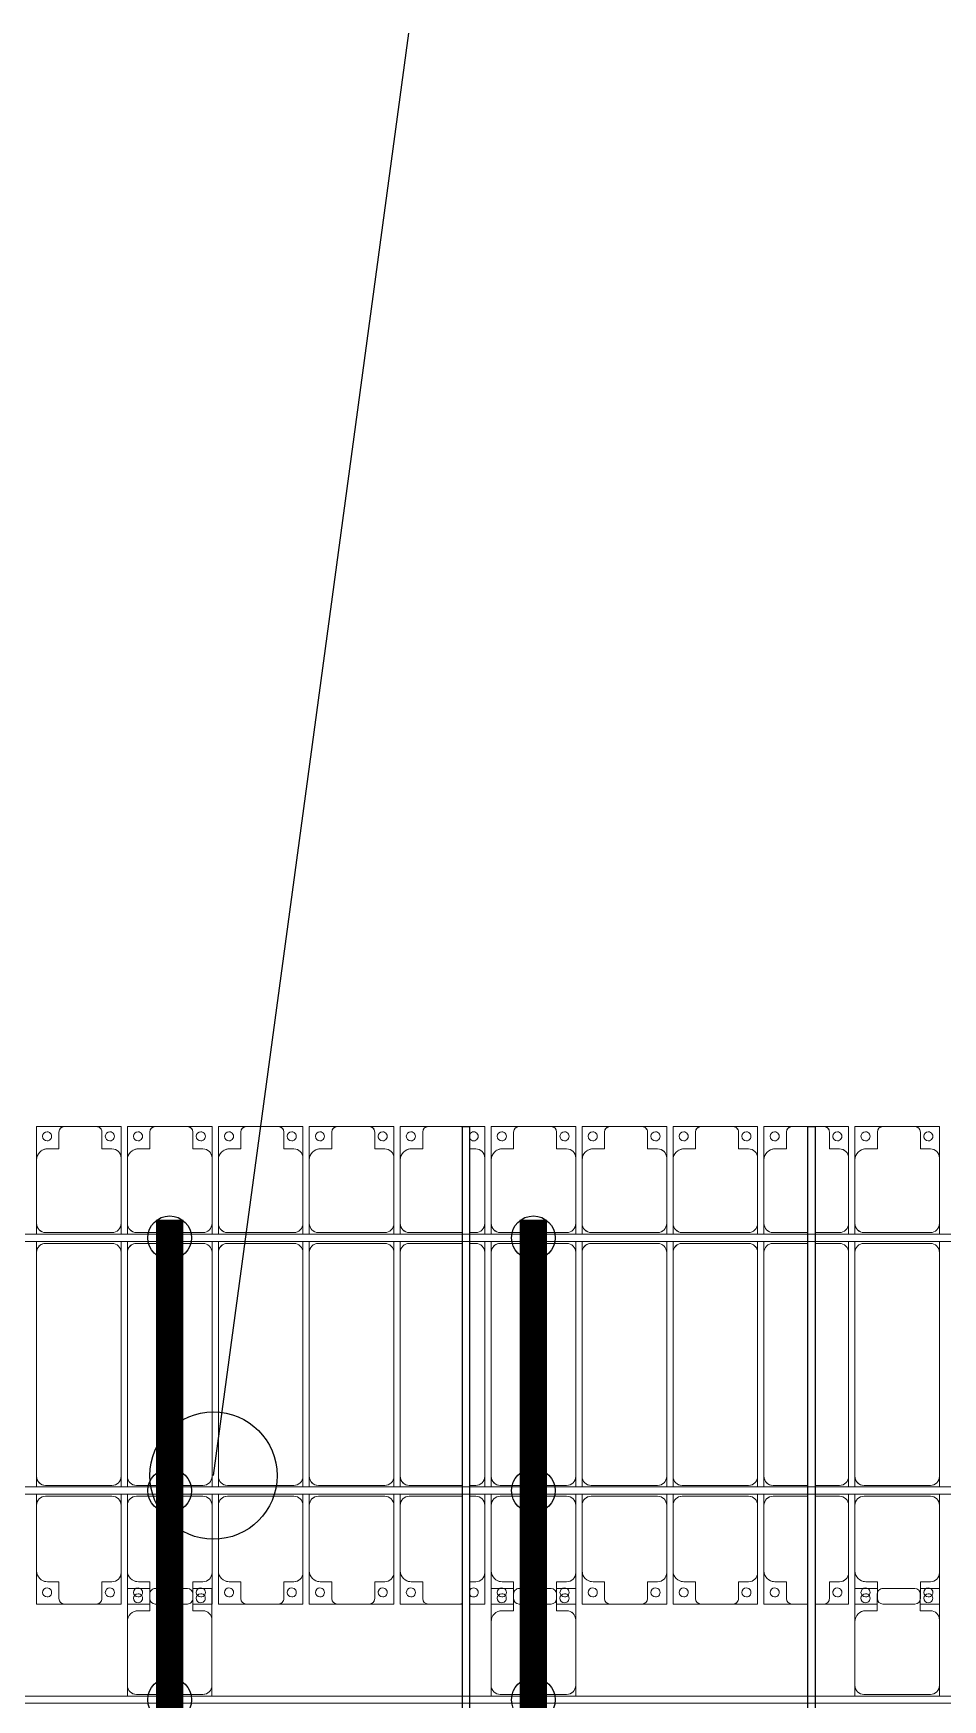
# Model space of a CAD drawing. Header units: millimetres. Extents: x -147246 to 112336, y -213734 to -86506.
# Drawn here: x -100864 to -95864, y -95705 to -86545 of the extents above; entities that cross this region are included whole.
import ezdxf

# ---------------------------------------------------------------- set-up
doc = ezdxf.new("R2010")
doc.units = ezdxf.units.MM
doc.layers.add('A-GENM', color=13, linetype='Continuous', lineweight=9)
doc.layers.add('S-BEAM', color=12, linetype='Continuous', lineweight=9)
for name, color, linetype in [('GC-BICH NEO', 6, 'Continuous'), ('GC-DAY NEO', 5, 'Continuous'), ('GC-HOP 40x60 GIA CUONG', 1, 'Continuous')]:
    doc.layers.add(name, color=color, linetype=linetype)

# ---------------------------------------------------------------- blocks, each defined once
blk = doc.blocks.new('Dải phao đi lại kèm đỡ invester - DẢI PHAO ĐI LẠI-15551-BỐ TRÍ KHUNG KẾT CẤU BÈ PIN 05')
at = {"layer": 'A-GENM', "color": 7}
for p, q in [((39258.4, 1312.2), (39411.8, 1312.2)), ((39258.4, 1129.7), (39258.4, 1312.2)), ((39588.2, 1312.2), (39411.8, 1312.2)), ((39588.2, 1312.2), (39723.4, 1312.2)), ((39723.4, 1312.2), (39723.4, 1139.7)), ((39758.4, 1312.2), (39911.8, 1312.2)), ((39758.4, 1129.7), (39758.4, 1312.2)), ((40088.2, 1312.2), (39911.8, 1312.2)), ((40088.2, 1312.2), (40223.4, 1312.2)), ((40223.4, 1312.2), (40223.4, 1139.7)), ((40258.4, 1312.2), (40411.8, 1312.2)), ((40258.4, 1129.7), (40258.4, 1312.2)), ((40588.2, 1312.2), (40411.8, 1312.2)), ((40588.2, 1312.2), (40723.4, 1312.2)), ((40723.4, 1312.2), (40723.4, 1139.7)), ((40758.4, 1312.2), (40911.8, 1312.2)), ((40758.4, 1129.7), (40758.4, 1312.2)), ((41088.2, 1312.2), (40911.8, 1312.2)), ((41088.2, 1312.2), (41223.4, 1312.2)), ((41223.4, 1312.2), (41223.4, 1139.7)), ((41258.4, 1312.2), (41411.8, 1312.2)), ((41258.4, 1129.7), (41258.4, 1312.2)), ((41588.2, 1312.2), (41411.8, 1312.2)), ((41588.2, 1312.2), (41599.8, 1312.2)), ((41639.8, 1312.2), (41723.4, 1312.2)), ((41723.4, 1312.2), (41723.4, 1139.7)), ((41758.4, 1312.2), (41911.8, 1312.2)), ((41758.4, 1129.7), (41758.4, 1312.2)), ((42088.2, 1312.2), (41911.8, 1312.2)), ((42088.2, 1312.2), (42223.4, 1312.2)), ((42223.4, 1312.2), (42223.4, 1139.7)), ((42258.4, 1312.2), (42411.8, 1312.2)), ((42258.4, 1129.7), (42258.4, 1312.2)), ((42588.2, 1312.2), (42411.8, 1312.2)), ((42588.2, 1312.2), (42723.4, 1312.2)), ((42723.4, 1312.2), (42723.4, 1139.7)), ((42758.4, 1312.2), (42911.8, 1312.2)), ((42758.4, 1129.7), (42758.4, 1312.2)), ((43088.2, 1312.2), (42911.8, 1312.2)), ((43088.2, 1312.2), (43223.4, 1312.2)), ((43223.4, 1312.2), (43223.4, 1139.7)), ((43258.4, 1312.2), (43411.8, 1312.2)), ((43258.4, 1129.7), (43258.4, 1312.2)), ((43499.8, 1312.2), (43411.8, 1312.2)), ((43588.2, 1312.2), (43539.8, 1312.2)), ((43588.2, 1312.2), (43723.4, 1312.2)), ((43723.4, 1312.2), (43723.4, 1139.7)), ((43758.4, 1312.2), (43911.8, 1312.2)), ((43758.4, 1129.7), (43758.4, 1312.2)), ((44088.2, 1312.2), (43911.8, 1312.2)), ((44088.2, 1312.2), (44223.4, 1312.2)), ((44223.4, 1312.2), (44223.4, 1139.7)), ((39381.8, 1282.2), (39381.8, 1189.7)), ((39618.2, 1189.7), (39618.2, 1282.2)), ((39881.8, 1282.2), (39881.8, 1189.7)), ((40118.2, 1189.7), (40118.2, 1282.2)), ((40381.8, 1282.2), (40381.8, 1189.7)), ((40618.2, 1189.7), (40618.2, 1282.2)), ((40881.8, 1282.2), (40881.8, 1189.7)), ((41118.2, 1189.7), (41118.2, 1282.2)), ((41381.8, 1282.2), (41381.8, 1189.7)), ((41881.8, 1282.2), (41881.8, 1189.7)), ((42118.2, 1189.7), (42118.2, 1282.2)), ((42381.8, 1282.2), (42381.8, 1189.7)), ((42618.2, 1189.7), (42618.2, 1282.2)), ((42881.8, 1282.2), (42881.8, 1189.7)), ((43118.2, 1189.7), (43118.2, 1282.2)), ((43381.8, 1282.2), (43381.8, 1189.7)), ((43618.2, 1189.7), (43618.2, 1282.2)), ((43881.8, 1282.2), (43881.8, 1189.7)), ((44118.2, 1189.7), (44118.2, 1282.2)), ((39258.4, 1129.7), (39258.4, 779.7)), ((39381.8, 1189.7), (39318.4, 1189.7)), ((39673.4, 1189.7), (39618.2, 1189.7)), ((39723.4, 779.7), (39723.4, 1139.7)), ((39758.4, 1129.7), (39758.4, 779.7)), ((39881.8, 1189.7), (39818.4, 1189.7)), ((40173.4, 1189.7), (40118.2, 1189.7)), ((40223.4, 779.7), (40223.4, 1139.7)), ((40258.4, 1129.7), (40258.4, 779.7)), ((40381.8, 1189.7), (40318.4, 1189.7)), ((40673.4, 1189.7), (40618.2, 1189.7)), ((40723.4, 779.7), (40723.4, 1139.7)), ((40758.4, 1129.7), (40758.4, 779.7)), ((40881.8, 1189.7), (40818.4, 1189.7)), ((41173.4, 1189.7), (41118.2, 1189.7)), ((41223.4, 779.7), (41223.4, 1139.7)), ((41258.4, 1129.7), (41258.4, 779.7)), ((41381.8, 1189.7), (41318.4, 1189.7)), ((41673.4, 1189.7), (41639.8, 1189.7)), ((41723.4, 779.7), (41723.4, 1139.7)), ((41758.4, 1129.7), (41758.4, 779.7)), ((41881.8, 1189.7), (41818.4, 1189.7)), ((42173.4, 1189.7), (42118.2, 1189.7)), ((42223.4, 779.7), (42223.4, 1139.7)), ((42258.4, 1129.7), (42258.4, 779.7)), ((42381.8, 1189.7), (42318.4, 1189.7)), ((42673.4, 1189.7), (42618.2, 1189.7)), ((42723.4, 779.7), (42723.4, 1139.7)), ((42758.4, 1129.7), (42758.4, 779.7)), ((42881.8, 1189.7), (42818.4, 1189.7)), ((43173.4, 1189.7), (43118.2, 1189.7)), ((43223.4, 779.7), (43223.4, 1139.7)), ((43258.4, 1129.7), (43258.4, 779.7)), ((43381.8, 1189.7), (43318.4, 1189.7)), ((43673.4, 1189.7), (43618.2, 1189.7)), ((43723.4, 779.7), (43723.4, 1139.7)), ((43758.4, 1129.7), (43758.4, 779.7)), ((43881.8, 1189.7), (43818.4, 1189.7)), ((44173.4, 1189.7), (44118.2, 1189.7)), ((44223.4, 779.7), (44223.4, 1139.7)), ((39258.4, 721.1), (39258.4, 779.7)), ((39723.4, 779.7), (39723.4, 721.1)), ((39758.4, 721.1), (39758.4, 779.7)), ((40223.4, 779.7), (40223.4, 721.1)), ((40258.4, 721.1), (40258.4, 779.7)), ((40723.4, 779.7), (40723.4, 721.1)), ((40758.4, 721.1), (40758.4, 779.7)), ((41223.4, 779.7), (41223.4, 721.1)), ((41258.4, 721.1), (41258.4, 779.7)), ((41723.4, 779.7), (41723.4, 721.1)), ((41758.4, 721.1), (41758.4, 779.7)), ((42223.4, 779.7), (42223.4, 721.1)), ((42258.4, 721.1), (42258.4, 779.7)), ((42723.4, 779.7), (42723.4, 721.1)), ((42758.4, 721.1), (42758.4, 779.7)), ((43223.4, 779.7), (43223.4, 721.1)), ((43258.4, 721.1), (43258.4, 779.7)), ((43723.4, 779.7), (43723.4, 721.1)), ((43758.4, 721.1), (43758.4, 779.7)), ((44223.4, 779.7), (44223.4, 721.1)), ((39258.4, 620.3), (39258.4, 681.1)), ((39308.4, 729.7), (39673.4, 729.7)), ((39673.4, 670.3), (39308.4, 670.3)), ((39723.4, 681.1), (39723.4, 620.3)), ((39758.4, 620.3), (39758.4, 681.1)), ((39808.4, 729.7), (40173.4, 729.7)), ((40173.4, 670.3), (39808.4, 670.3)), ((40223.4, 681.1), (40223.4, 620.3)), ((40258.4, 620.3), (40258.4, 681.1)), ((40308.4, 729.7), (40673.4, 729.7)), ((40673.4, 670.3), (40308.4, 670.3)), ((40723.4, 681.1), (40723.4, 620.3)), ((40758.4, 620.3), (40758.4, 681.1)), ((40808.4, 729.7), (41173.4, 729.7)), ((41173.4, 670.3), (40808.4, 670.3)), ((41223.4, 681.1), (41223.4, 620.3)), ((41258.4, 620.3), (41258.4, 681.1)), ((41308.4, 729.7), (41599.8, 729.7)), ((41599.8, 670.3), (41308.4, 670.3)), ((41639.8, 729.7), (41673.4, 729.7)), ((41673.4, 670.3), (41639.8, 670.3)), ((41723.4, 681.1), (41723.4, 620.3)), ((41758.4, 620.3), (41758.4, 681.1)), ((41808.4, 729.7), (42173.4, 729.7)), ((42173.4, 670.3), (41808.4, 670.3)), ((42223.4, 681.1), (42223.4, 620.3)), ((42258.4, 620.3), (42258.4, 681.1)), ((42308.4, 729.7), (42673.4, 729.7)), ((42673.4, 670.3), (42308.4, 670.3)), ((42723.4, 681.1), (42723.4, 620.3)), ((42758.4, 620.3), (42758.4, 681.1)), ((42808.4, 729.7), (43173.4, 729.7)), ((43173.4, 670.3), (42808.4, 670.3)), ((43223.4, 681.1), (43223.4, 620.3)), ((43258.4, 620.3), (43258.4, 681.1)), ((43308.4, 729.7), (43499.8, 729.7)), ((43499.8, 670.3), (43308.4, 670.3)), ((43539.8, 729.7), (43673.4, 729.7)), ((43673.4, 670.3), (43539.8, 670.3)), ((43723.4, 681.1), (43723.4, 620.3)), ((43758.4, 620.3), (43758.4, 681.1)), ((43808.4, 729.7), (44173.4, 729.7)), ((44173.4, 670.3), (43808.4, 670.3)), ((44223.4, 681.1), (44223.4, 620.3)), ((39258.4, 620.3), (39258.4, -610.3)), ((39723.4, -610.3), (39723.4, 620.3)), ((39758.4, 620.3), (39758.4, -610.3)), ((40223.4, -610.3), (40223.4, 620.3)), ((40258.4, 620.3), (40258.4, -610.3)), ((40723.4, -610.3), (40723.4, 620.3)), ((40758.4, 620.3), (40758.4, -610.3)), ((41223.4, -610.3), (41223.4, 620.3)), ((41258.4, 620.3), (41258.4, -610.3)), ((41723.4, -610.3), (41723.4, 620.3)), ((41758.4, 620.3), (41758.4, -610.3)), ((42223.4, -610.3), (42223.4, 620.3)), ((42258.4, 620.3), (42258.4, -610.3)), ((42723.4, -610.3), (42723.4, 620.3)), ((42758.4, 620.3), (42758.4, -610.3)), ((43223.4, -610.3), (43223.4, 620.3)), ((43258.4, 620.3), (43258.4, -610.3)), ((43723.4, -610.3), (43723.4, 620.3)), ((43758.4, 620.3), (43758.4, -610.3)), ((44223.4, -610.3), (44223.4, 620.3)), ((39258.4, -668.9), (39258.4, -610.3)), ((39723.4, -610.3), (39723.4, -668.9)), ((39758.4, -668.9), (39758.4, -610.3)), ((40223.4, -610.3), (40223.4, -668.9)), ((40258.4, -668.9), (40258.4, -610.3)), ((40723.4, -610.3), (40723.4, -668.9)), ((40758.4, -668.9), (40758.4, -610.3)), ((41223.4, -610.3), (41223.4, -668.9)), ((41258.4, -668.9), (41258.4, -610.3)), ((41723.4, -610.3), (41723.4, -668.9)), ((41758.4, -668.9), (41758.4, -610.3)), ((42223.4, -610.3), (42223.4, -668.9)), ((42258.4, -668.9), (42258.4, -610.3)), ((42723.4, -610.3), (42723.4, -668.9)), ((42758.4, -668.9), (42758.4, -610.3)), ((43223.4, -610.3), (43223.4, -668.9)), ((43258.4, -668.9), (43258.4, -610.3)), ((43723.4, -610.3), (43723.4, -668.9)), ((43758.4, -668.9), (43758.4, -610.3)), ((44223.4, -610.3), (44223.4, -668.9)), ((39258.4, -769.7), (39258.4, -708.9)), ((39308.4, -660.3), (39673.4, -660.3)), ((39673.4, -719.7), (39308.4, -719.7)), ((39723.4, -708.9), (39723.4, -769.7)), ((39758.4, -769.7), (39758.4, -708.9)), ((39808.4, -660.3), (40173.4, -660.3)), ((40173.4, -719.7), (39808.4, -719.7)), ((40223.4, -708.9), (40223.4, -769.7)), ((40258.4, -769.7), (40258.4, -708.9)), ((40308.4, -660.3), (40673.4, -660.3)), ((40673.4, -719.7), (40308.4, -719.7)), ((40723.4, -708.9), (40723.4, -769.7)), ((40758.4, -769.7), (40758.4, -708.9)), ((40808.4, -660.3), (41173.4, -660.3)), ((41173.4, -719.7), (40808.4, -719.7)), ((41223.4, -708.9), (41223.4, -769.7)), ((41258.4, -769.7), (41258.4, -708.9)), ((41308.4, -660.3), (41599.8, -660.3)), ((41599.8, -719.7), (41308.4, -719.7)), ((41639.8, -660.3), (41673.4, -660.3)), ((41673.4, -719.7), (41639.8, -719.7)), ((41723.4, -708.9), (41723.4, -769.7)), ((41758.4, -769.7), (41758.4, -708.9)), ((41808.4, -660.3), (42173.4, -660.3)), ((42173.4, -719.7), (41808.4, -719.7)), ((42223.4, -708.9), (42223.4, -769.7)), ((42258.4, -769.7), (42258.4, -708.9)), ((42308.4, -660.3), (42673.4, -660.3)), ((42673.4, -719.7), (42308.4, -719.7)), ((42723.4, -708.9), (42723.4, -769.7)), ((42758.4, -769.7), (42758.4, -708.9)), ((42808.4, -660.3), (43173.4, -660.3)), ((43173.4, -719.7), (42808.4, -719.7)), ((43223.4, -708.9), (43223.4, -769.7)), ((43258.4, -769.7), (43258.4, -708.9)), ((43308.4, -660.3), (43499.8, -660.3)), ((43499.8, -719.7), (43308.4, -719.7)), ((43539.8, -660.3), (43673.4, -660.3)), ((43673.4, -719.7), (43539.8, -719.7)), ((43723.4, -708.9), (43723.4, -769.7)), ((43758.4, -769.7), (43758.4, -708.9)), ((43808.4, -660.3), (44173.4, -660.3)), ((44173.4, -719.7), (43808.4, -719.7)), ((44223.4, -708.9), (44223.4, -769.7)), ((39258.4, -769.7), (39258.4, -1129.7)), ((39723.4, -1139.7), (39723.4, -769.7)), ((39758.4, -769.7), (39758.4, -1129.7)), ((40223.4, -1139.7), (40223.4, -769.7)), ((40258.4, -769.7), (40258.4, -1129.7)), ((40723.4, -1139.7), (40723.4, -769.7)), ((40758.4, -769.7), (40758.4, -1129.7)), ((41223.4, -1139.7), (41223.4, -769.7)), ((41258.4, -769.7), (41258.4, -1129.7)), ((41723.4, -1139.7), (41723.4, -769.7)), ((41758.4, -769.7), (41758.4, -1129.7)), ((42223.4, -1139.7), (42223.4, -769.7)), ((42258.4, -769.7), (42258.4, -1129.7)), ((42723.4, -1139.7), (42723.4, -769.7)), ((42758.4, -769.7), (42758.4, -1129.7)), ((43223.4, -1139.7), (43223.4, -769.7)), ((43258.4, -769.7), (43258.4, -1129.7)), ((43723.4, -1139.7), (43723.4, -769.7)), ((43758.4, -769.7), (43758.4, -1129.7)), ((44223.4, -1139.7), (44223.4, -769.7)), ((39258.4, -1312.2), (39258.4, -1129.7)), ((39318.4, -1189.7), (39381.8, -1189.7)), ((39381.8, -1189.7), (39381.8, -1282.2)), ((39618.2, -1282.2), (39618.2, -1189.7)), ((39618.2, -1189.7), (39673.4, -1189.7)), ((39723.4, -1139.7), (39723.4, -1312.2)), ((39758.4, -1312.2), (39758.4, -1129.7)), ((39818.4, -1189.7), (39881.8, -1189.7)), ((39881.8, -1189.7), (39881.8, -1282.2)), ((40118.2, -1282.2), (40118.2, -1189.7)), ((40118.2, -1189.7), (40173.4, -1189.7)), ((40223.4, -1139.7), (40223.4, -1312.2)), ((40258.4, -1312.2), (40258.4, -1129.7)), ((40318.4, -1189.7), (40381.8, -1189.7)), ((40381.8, -1189.7), (40381.8, -1282.2)), ((40618.2, -1282.2), (40618.2, -1189.7)), ((40618.2, -1189.7), (40673.4, -1189.7)), ((40723.4, -1139.7), (40723.4, -1312.2)), ((40758.4, -1312.2), (40758.4, -1129.7)), ((40818.4, -1189.7), (40881.8, -1189.7)), ((40881.8, -1189.7), (40881.8, -1282.2)), ((41118.2, -1282.2), (41118.2, -1189.7)), ((41118.2, -1189.7), (41173.4, -1189.7)), ((41223.4, -1139.7), (41223.4, -1312.2)), ((41258.4, -1312.2), (41258.4, -1129.7)), ((41318.4, -1189.7), (41381.8, -1189.7)), ((41381.8, -1189.7), (41381.8, -1282.2)), ((41639.8, -1189.7), (41673.4, -1189.7)), ((41723.4, -1139.7), (41723.4, -1312.2)), ((41758.4, -1312.2), (41758.4, -1129.7)), ((41818.4, -1189.7), (41881.8, -1189.7)), ((41881.8, -1189.7), (41881.8, -1282.2)), ((42118.2, -1282.2), (42118.2, -1189.7)), ((42118.2, -1189.7), (42173.4, -1189.7)), ((42223.4, -1139.7), (42223.4, -1312.2)), ((42258.4, -1312.2), (42258.4, -1129.7)), ((42318.4, -1189.7), (42381.8, -1189.7)), ((42381.8, -1189.7), (42381.8, -1282.2)), ((42618.2, -1282.2), (42618.2, -1189.7)), ((42618.2, -1189.7), (42673.4, -1189.7)), ((42723.4, -1139.7), (42723.4, -1312.2)), ((42758.4, -1312.2), (42758.4, -1129.7)), ((42818.4, -1189.7), (42881.8, -1189.7)), ((42881.8, -1189.7), (42881.8, -1282.2)), ((43118.2, -1282.2), (43118.2, -1189.7)), ((43118.2, -1189.7), (43173.4, -1189.7)), ((43223.4, -1139.7), (43223.4, -1312.2)), ((43258.4, -1312.2), (43258.4, -1129.7)), ((43318.4, -1189.7), (43381.8, -1189.7)), ((43381.8, -1189.7), (43381.8, -1282.2)), ((43618.2, -1282.2), (43618.2, -1189.7)), ((43618.2, -1189.7), (43673.4, -1189.7)), ((43723.4, -1139.7), (43723.4, -1312.2)), ((43758.4, -1312.2), (43758.4, -1129.7)), ((43818.4, -1189.7), (43881.8, -1189.7)), ((43881.8, -1189.7), (43881.8, -1282.2)), ((44118.2, -1282.2), (44118.2, -1189.7)), ((44118.2, -1189.7), (44173.4, -1189.7)), ((44223.4, -1139.7), (44223.4, -1312.2)), ((39411.8, -1312.2), (39258.4, -1312.2)), ((39411.8, -1312.2), (39588.2, -1312.2)), ((39723.4, -1312.2), (39588.2, -1312.2)), ((39881.6, -1312.2), (39758.4, -1312.2)), ((39911.8, -1312.2), (40088.2, -1312.2)), ((40223.4, -1312.2), (40118, -1312.2)), ((40411.8, -1312.2), (40258.4, -1312.2)), ((40411.8, -1312.2), (40588.2, -1312.2)), ((40723.4, -1312.2), (40588.2, -1312.2)), ((40911.8, -1312.2), (40758.4, -1312.2)), ((40911.8, -1312.2), (41088.2, -1312.2)), ((41223.4, -1312.2), (41088.2, -1312.2)), ((41411.8, -1312.2), (41258.4, -1312.2)), ((41411.8, -1312.2), (41588.2, -1312.2)), ((41599.8, -1312.2), (41588.2, -1312.2)), ((41723.4, -1312.2), (41639.8, -1312.2)), ((41881.6, -1312.2), (41758.4, -1312.2)), ((41911.8, -1312.2), (42088.2, -1312.2)), ((42223.4, -1312.2), (42118, -1312.2)), ((42411.8, -1312.2), (42258.4, -1312.2)), ((42411.8, -1312.2), (42588.2, -1312.2)), ((42723.4, -1312.2), (42588.2, -1312.2)), ((42911.8, -1312.2), (42758.4, -1312.2)), ((42911.8, -1312.2), (43088.2, -1312.2)), ((43223.4, -1312.2), (43088.2, -1312.2)), ((43411.8, -1312.2), (43258.4, -1312.2)), ((43411.8, -1312.2), (43499.8, -1312.2)), ((43539.8, -1312.2), (43588.2, -1312.2)), ((43723.4, -1312.2), (43588.2, -1312.2)), ((43881.6, -1312.2), (43758.4, -1312.2)), ((43911.8, -1312.2), (44088.2, -1312.2)), ((44223.4, -1312.2), (44118, -1312.2))]:
    blk.add_line(p, q, dxfattribs=at)
for centre, radius, start, end in [((39316.8, 1258.6), 25, 90, 270), ((39316.8, 1258.6), 25, 270, 90), ((39411.8, 1282.2), 30, 90, 180), ((39411.8, 1282.2), 30, 90, 150), ((39588.2, 1282.2), 30, 360, 90), ((39588.2, 1282.2), 30, 30, 90), ((39661.8, 1258.6), 25, 90, 270), ((39661.8, 1258.6), 25, 270, 90), ((39816.8, 1258.6), 25, 90, 270), ((39816.8, 1258.6), 25, 270, 90), ((39911.8, 1282.2), 30, 90, 180), ((39911.8, 1282.2), 30, 90, 150), ((40088.2, 1282.2), 30, 0, 90), ((40088.2, 1282.2), 30, 30, 90), ((40161.8, 1258.6), 25, 90, 270), ((40161.8, 1258.6), 25, 270, 90), ((40316.8, 1258.6), 25, 90, 270), ((40316.8, 1258.6), 25, 270, 90), ((40411.8, 1282.2), 30, 90, 180), ((40411.8, 1282.2), 30, 90, 150), ((40588.2, 1282.2), 30, 0, 90), ((40588.2, 1282.2), 30, 30, 90), ((40661.8, 1258.6), 25, 90, 270), ((40661.8, 1258.6), 25, 270, 90), ((40816.8, 1258.6), 25, 90, 270), ((40816.8, 1258.6), 25, 270, 90), ((40911.8, 1282.2), 30, 90, 180), ((40911.8, 1282.2), 30, 90, 150), ((41088.2, 1282.2), 30, 0, 90), ((41088.2, 1282.2), 30, 30, 90), ((41161.8, 1258.6), 25, 90, 270), ((41161.8, 1258.6), 25, 270, 90), ((41316.8, 1258.6), 25, 90, 270), ((41316.8, 1258.6), 25, 270, 90), ((41411.8, 1282.2), 30, 90, 180), ((41411.8, 1282.2), 30, 90, 150), ((41588.2, 1282.2), 30, 75, 90), ((41588.2, 1282.2), 30, 75, 90), ((41661.8, 1258.6), 25, 90, 150), ((41661.8, 1258.6), 25, 270, 90), ((41816.8, 1258.6), 25, 90, 270), ((41816.8, 1258.6), 25, 270, 90), ((41911.8, 1282.2), 30, 90, 180), ((41911.8, 1282.2), 30, 90, 150), ((42088.2, 1282.2), 30, 0, 90), ((42088.2, 1282.2), 30, 30, 90), ((42161.8, 1258.6), 25, 90, 270), ((42161.8, 1258.6), 25, 270, 90), ((42316.8, 1258.6), 25, 90, 270), ((42316.8, 1258.6), 25, 270, 90), ((42411.8, 1282.2), 30, 90, 180), ((42411.8, 1282.2), 30, 90, 150), ((42588.2, 1282.2), 30, 360, 90), ((42588.2, 1282.2), 30, 30, 90), ((42661.8, 1258.6), 25, 90, 270), ((42661.8, 1258.6), 25, 270, 90), ((42816.8, 1258.6), 25, 90, 270), ((42816.8, 1258.6), 25, 270, 90), ((42911.8, 1282.2), 30, 90, 180), ((42911.8, 1282.2), 30, 90, 150), ((43088.2, 1282.2), 30, 360, 90), ((43088.2, 1282.2), 30, 30, 90), ((43161.8, 1258.6), 25, 90, 270), ((43161.8, 1258.6), 25, 270, 90), ((43316.8, 1258.6), 25, 90, 270), ((43316.8, 1258.6), 25, 270, 90), ((43411.8, 1282.2), 30, 90, 180), ((43411.8, 1282.2), 30, 90, 150), ((43588.2, 1282.2), 30, 360, 90), ((43588.2, 1282.2), 30, 30, 90), ((43661.8, 1258.6), 25, 90, 270), ((43661.8, 1258.6), 25, 270, 90), ((43816.8, 1258.6), 25, 90, 270), ((43816.8, 1258.6), 25, 270, 90), ((43911.8, 1282.2), 30, 90, 180), ((43911.8, 1282.2), 30, 90, 150), ((44088.2, 1282.2), 30, 0, 90), ((44088.2, 1282.2), 30, 30, 90), ((44161.8, 1258.6), 25, 90, 270), ((44161.8, 1258.6), 25, 270, 90), ((39661.8, 1258.6), 25, 180, 195), ((40161.8, 1258.6), 25, 180, 195), ((40661.8, 1258.6), 25, 180, 195), ((41161.8, 1258.6), 25, 180, 195), ((41661.8, 1258.6), 25, 210, 270), ((42161.8, 1258.6), 25, 180, 195), ((42661.8, 1258.6), 25, 180, 195), ((43161.8, 1258.6), 25, 180, 195), ((43661.8, 1258.6), 25, 180, 195), ((44161.8, 1258.6), 25, 180, 195), ((39318.4, 1129.7), 60, 90, 180), ((39318.4, 1129.7), 60, 90, 120), ((39673.4, 1139.7), 50, 0, 90), ((39673.4, 1139.7), 50, 45, 90), ((39818.4, 1129.7), 60, 90, 180), ((39818.4, 1129.7), 60, 90, 120), ((40173.4, 1139.7), 50, 0, 90), ((40173.4, 1139.7), 50, 45, 90), ((40318.4, 1129.7), 60, 90, 180), ((40318.4, 1129.7), 60, 90, 120), ((40673.4, 1139.7), 50, 0, 90), ((40673.4, 1139.7), 50, 45, 89.41027), ((40818.4, 1129.7), 60, 90, 180), ((40818.4, 1129.7), 60, 90, 120), ((41173.4, 1139.7), 50, 360, 90), ((41173.4, 1139.7), 50, 45, 90), ((41318.4, 1129.7), 60, 90, 180), ((41318.4, 1129.7), 60, 90, 120), ((41673.4, 1139.7), 50, 360, 90), ((41673.4, 1139.7), 50, 45, 90), ((41818.4, 1129.7), 60, 90, 180), ((41818.4, 1129.7), 60, 90, 120), ((42173.4, 1139.7), 50, 0, 90), ((42173.4, 1139.7), 50, 45, 90), ((42318.4, 1129.7), 60, 90, 180), ((42318.4, 1129.7), 60, 90, 120), ((42673.4, 1139.7), 50, 0, 90), ((42673.4, 1139.7), 50, 45, 90), ((42818.4, 1129.7), 60, 90, 180), ((42818.4, 1129.7), 60, 90, 120), ((43173.4, 1139.7), 50, 360, 90), ((43173.4, 1139.7), 50, 45, 90), ((43318.4, 1129.7), 60, 90, 180), ((43318.4, 1129.7), 60, 90, 120), ((43673.4, 1139.7), 50, 0, 90), ((43673.4, 1139.7), 50, 45, 90), ((43818.4, 1129.7), 60, 90, 180), ((43818.4, 1129.7), 60, 90, 120), ((44173.4, 1139.7), 50, 0, 90), ((44173.4, 1139.7), 50, 45, 90), ((39308.4, 779.7), 50, 180, 270), ((39308.4, 779.7), 50, 225, 270), ((39673.4, 779.7), 50, 270, 0), ((39673.4, 779.7), 50, 270, 315), ((39808.4, 779.7), 50, 180, 270), ((39808.4, 779.7), 50, 225, 270), ((40173.4, 779.7), 50, 270, 0), ((40173.4, 779.7), 50, 270, 315), ((40308.4, 779.7), 50, 180, 270), ((40308.4, 779.7), 50, 225, 270), ((40673.4, 779.7), 50, 270, 0), ((40673.4, 779.7), 50, 270.59186, 315), ((40808.4, 779.7), 50, 180, 270), ((40808.4, 779.7), 50, 225, 270), ((41173.4, 779.7), 50, 270, 0), ((41173.4, 779.7), 50, 270, 315), ((41308.4, 779.7), 50, 180, 270), ((41308.4, 779.7), 50, 225, 269.89118), ((41673.4, 779.7), 50, 270, 0), ((41673.4, 779.7), 50, 270, 315), ((41808.4, 779.7), 50, 180, 270), ((41808.4, 779.7), 50, 225, 270), ((42173.4, 779.7), 50, 270, 0), ((42173.4, 779.7), 50, 270, 315), ((42308.4, 779.7), 50, 180, 270), ((42308.4, 779.7), 50, 225, 270), ((42673.4, 779.7), 50, 270, 360), ((42673.4, 779.7), 50, 270, 315), ((42808.4, 779.7), 50, 180, 270), ((42808.4, 779.7), 50, 225, 270), ((43173.4, 779.7), 50, 270, 0), ((43173.4, 779.7), 50, 270, 315), ((43308.4, 779.7), 50, 180, 270), ((43308.4, 779.7), 50, 225, 270), ((43673.4, 779.7), 50, 270, 0), ((43673.4, 779.7), 50, 270, 315), ((43808.4, 779.7), 50, 180, 270), ((43808.4, 779.7), 50, 225, 270), ((44173.4, 779.7), 50, 270, 0), ((44173.4, 779.7), 50, 270, 315), ((39308.4, 620.3), 50, 90, 180), ((39308.4, 620.3), 50, 90, 165), ((39673.4, 620.3), 50, 0, 90), ((39673.4, 620.3), 50, 0, 90), ((39808.4, 620.3), 50, 90, 180), ((39808.4, 620.3), 50, 90, 165), ((40173.4, 620.3), 50, 0, 90), ((40173.4, 620.3), 50, 0, 90), ((40308.4, 620.3), 50, 90, 180), ((40308.4, 620.3), 50, 90, 165), ((40673.4, 620.3), 50, 0, 90), ((40673.4, 620.3), 50, 0, 89.40786), ((40808.4, 620.3), 50, 90, 180), ((40808.4, 620.3), 50, 90, 165), ((41173.4, 620.3), 50, 360, 90), ((41173.4, 620.3), 50, 360, 90), ((41308.4, 620.3), 50, 90, 180), ((41308.4, 620.3), 50, 90.10855, 165), ((41673.4, 620.3), 50, 0, 90), ((41673.4, 620.3), 50, 0, 90), ((41808.4, 620.3), 50, 90, 180), ((41808.4, 620.3), 50, 90, 165), ((42173.4, 620.3), 50, 0, 90), ((42173.4, 620.3), 50, 0, 90), ((42308.4, 620.3), 50, 90, 180), ((42308.4, 620.3), 50, 90, 165), ((42673.4, 620.3), 50, 360, 90), ((42673.4, 620.3), 50, 360, 90), ((42808.4, 620.3), 50, 90, 180), ((42808.4, 620.3), 50, 90, 165), ((43173.4, 620.3), 50, 0, 90), ((43173.4, 620.3), 50, 45, 90), ((43173.4, 620.3), 50, 0, 39.8321), ((43308.4, 620.3), 50, 90, 180), ((43308.4, 620.3), 50, 90, 165), ((43673.4, 620.3), 50, 360, 90), ((43673.4, 620.3), 50, 360, 90), ((43808.4, 620.3), 50, 90, 180), ((43808.4, 620.3), 50, 90, 165), ((44173.4, 620.3), 50, 360, 90), ((44173.4, 620.3), 50, 360, 90), ((39308.4, -610.3), 50, 180, 270), ((39308.4, -610.3), 50, 180, 255), ((39673.4, -610.3), 50, 270, 360), ((39673.4, -610.3), 50, 315, 0), ((39808.4, -610.3), 50, 180, 270), ((39808.4, -610.3), 50, 180, 255), ((40173.4, -610.3), 50, 270, 360), ((40173.4, -610.3), 50, 315, 0), ((40308.4, -610.3), 50, 180, 270), ((40308.4, -610.3), 50, 180, 255), ((40673.4, -610.3), 50, 270, 0), ((40673.4, -610.3), 50, 315, 0), ((40808.4, -610.3), 50, 180, 270), ((40808.4, -610.3), 50, 180, 255), ((41173.4, -610.3), 50, 270, 0), ((41173.4, -610.3), 50, 315, 0), ((41308.4, -610.3), 50, 180, 270), ((41308.4, -610.3), 50, 180, 255), ((41673.4, -610.3), 50, 270, 0), ((41673.4, -610.3), 50, 315, 0), ((41808.4, -610.3), 50, 180, 270), ((41808.4, -610.3), 50, 180, 255), ((42173.4, -610.3), 50, 270, 360), ((42173.4, -610.3), 50, 315, 360), ((42308.4, -610.3), 50, 180, 270), ((42308.4, -610.3), 50, 180, 255), ((42673.4, -610.3), 50, 270, 0), ((42673.4, -610.3), 50, 315, 0), ((42808.4, -610.3), 50, 180, 270), ((42808.4, -610.3), 50, 180, 255), ((43173.4, -610.3), 50, 270, 360), ((43173.4, -610.3), 50, 320.17766, 360), ((43308.4, -610.3), 50, 180, 270), ((43308.4, -610.3), 50, 180, 255), ((43673.4, -610.3), 50, 270, 360), ((43673.4, -610.3), 50, 315, 360), ((43808.4, -610.3), 50, 180, 270), ((43808.4, -610.3), 50, 180, 255), ((44173.4, -610.3), 50, 270, 360), ((44173.4, -610.3), 50, 315, 360), ((39308.4, -769.7), 50, 90, 180), ((39308.4, -769.7), 50, 90, 135), ((39673.4, -769.7), 50, 0, 90), ((39673.4, -769.7), 50, 45, 90), ((39808.4, -769.7), 50, 90, 180), ((39808.4, -769.7), 50, 90, 135), ((40173.4, -769.7), 50, 0, 90), ((40173.4, -769.7), 50, 45, 90), ((40308.4, -769.7), 50, 90, 180), ((40308.4, -769.7), 50, 90, 135), ((40673.4, -769.7), 50, 0, 90), ((40673.4, -769.7), 50, 45, 89.40142), ((40808.4, -769.7), 50, 90, 180), ((40808.4, -769.7), 50, 90, 135), ((41173.4, -769.7), 50, 0, 90), ((41173.4, -769.7), 50, 45, 90), ((41308.4, -769.7), 50, 90, 180), ((41308.4, -769.7), 50, 90.10211, 135), ((41673.4, -769.7), 50, 0, 90), ((41673.4, -769.7), 50, 45, 90), ((41808.4, -769.7), 50, 90, 180), ((41808.4, -769.7), 50, 90, 135), ((42173.4, -769.7), 50, 360, 90), ((42173.4, -769.7), 50, 45, 90), ((42308.4, -769.7), 50, 90, 180), ((42308.4, -769.7), 50, 90, 135), ((42673.4, -769.7), 50, 360, 90), ((42673.4, -769.7), 50, 45, 90), ((42808.4, -769.7), 50, 90, 180), ((42808.4, -769.7), 50, 90, 135), ((43173.4, -769.7), 50, 0, 90), ((43173.4, -769.7), 50, 45, 90), ((43308.4, -769.7), 50, 90, 180), ((43308.4, -769.7), 50, 90, 135), ((43673.4, -769.7), 50, 360, 90), ((43673.4, -769.7), 50, 45, 90), ((43808.4, -769.7), 50, 90, 180), ((43808.4, -769.7), 50, 90, 135), ((44173.4, -769.7), 50, 360, 90), ((44173.4, -769.7), 50, 45, 90), ((39318.4, -1129.7), 60, 180, 270), ((39318.4, -1129.7), 60, 240, 270), ((39673.4, -1139.7), 50, 270, 0), ((39673.4, -1139.7), 50, 270, 315), ((39818.4, -1129.7), 60, 180, 270), ((39818.4, -1129.7), 60, 240, 270), ((40173.4, -1139.7), 50, 270, 0), ((40173.4, -1139.7), 50, 270, 315), ((40318.4, -1129.7), 60, 180, 270), ((40318.4, -1129.7), 60, 240, 270), ((40673.4, -1139.7), 50, 270, 0), ((40673.4, -1139.7), 50, 270.60075, 315), ((40818.4, -1129.7), 60, 180, 270), ((40818.4, -1129.7), 60, 240, 270), ((41173.4, -1139.7), 50, 270, 360), ((41173.4, -1139.7), 50, 270, 315), ((41318.4, -1129.7), 60, 180, 270), ((41318.4, -1129.7), 60, 240, 270), ((41673.4, -1139.7), 50, 270, 360), ((41673.4, -1139.7), 50, 270, 315), ((41818.4, -1129.7), 60, 180, 270), ((41818.4, -1129.7), 60, 240, 270), ((42173.4, -1139.7), 50, 270, 0), ((42173.4, -1139.7), 50, 270, 315), ((42318.4, -1129.7), 60, 180, 270), ((42318.4, -1129.7), 60, 240, 270), ((42673.4, -1139.7), 50, 270, 0), ((42673.4, -1139.7), 50, 270, 315), ((42818.4, -1129.7), 60, 180, 270), ((42818.4, -1129.7), 60, 240, 270), ((43173.4, -1139.7), 50, 270, 0), ((43173.4, -1139.7), 50, 270, 315), ((43318.4, -1129.7), 60, 180, 270), ((43318.4, -1129.7), 60, 240, 270), ((43673.4, -1139.7), 50, 270, 360), ((43673.4, -1139.7), 50, 270, 315), ((43818.4, -1129.7), 60, 180, 270), ((43818.4, -1129.7), 60, 240, 270), ((44173.4, -1139.7), 50, 270, 360), ((44173.4, -1139.7), 50, 270, 315), ((39316.8, -1248.6), 25, 90, 270), ((39316.8, -1248.6), 25, 270, 90), ((39411.8, -1282.2), 30, 180, 270), ((39588.2, -1282.2), 30, 270, 0), ((39661.8, -1248.6), 25, 90, 270), ((39661.8, -1248.6), 25, 165, 180), ((39661.8, -1248.6), 25, 270, 90), ((39816.8, -1248.6), 25, 90, 270), ((39816.8, -1248.6), 25, 270, 90), ((39911.8, -1282.2), 30, 180, 270), ((40088.2, -1282.2), 30, 270, 0), ((40161.8, -1248.6), 25, 90, 270), ((40161.8, -1248.6), 25, 270, 90), ((40316.8, -1248.6), 25, 90, 270), ((40316.8, -1248.6), 25, 270, 90), ((40411.8, -1282.2), 30, 180, 270), ((40588.2, -1282.2), 30, 270, 0), ((40661.8, -1248.6), 25, 90, 270), ((40661.8, -1248.6), 25, 165, 180), ((40661.8, -1248.6), 25, 270, 90), ((40816.8, -1248.6), 25, 90, 270), ((40816.8, -1248.6), 25, 270, 90), ((40911.8, -1282.2), 30, 180, 270), ((41088.2, -1282.2), 30, 270, 360), ((41161.8, -1248.6), 25, 90, 270), ((41161.8, -1248.6), 25, 165, 180), ((41161.8, -1248.6), 25, 270, 90), ((41316.8, -1248.6), 25, 90, 270), ((41316.8, -1248.6), 25, 270, 90), ((41411.8, -1282.2), 30, 180, 270), ((41661.8, -1248.6), 25, 90, 150), ((41661.8, -1248.6), 25, 210, 270), ((41661.8, -1248.6), 25, 270, 90), ((41816.8, -1248.6), 25, 90, 270), ((41816.8, -1248.6), 25, 270, 90), ((41911.8, -1282.2), 30, 180, 270), ((42088.2, -1282.2), 30, 270, 360), ((42161.8, -1248.6), 25, 90, 270), ((42161.8, -1248.6), 25, 270, 90), ((42316.8, -1248.6), 25, 90, 270), ((42316.8, -1248.6), 25, 270, 90), ((42411.8, -1282.2), 30, 180, 270), ((42588.2, -1282.2), 30, 270, 360), ((42661.8, -1248.6), 25, 90, 270), ((42661.8, -1248.6), 25, 165, 180), ((42661.8, -1248.6), 25, 270, 90), ((42816.8, -1248.6), 25, 90, 270), ((42816.8, -1248.6), 25, 270, 90), ((42911.8, -1282.2), 30, 180, 270), ((43088.2, -1282.2), 30, 270, 0), ((43161.8, -1248.6), 25, 90, 270), ((43161.8, -1248.6), 25, 165, 180), ((43161.8, -1248.6), 25, 270, 90), ((43316.8, -1248.6), 25, 90, 270), ((43316.8, -1248.6), 25, 270, 90), ((43411.8, -1282.2), 30, 180, 270), ((43588.2, -1282.2), 30, 270, 0), ((43661.8, -1248.6), 25, 90, 270), ((43661.8, -1248.6), 25, 165, 180), ((43661.8, -1248.6), 25, 270, 90), ((43816.8, -1248.6), 25, 90, 270), ((43816.8, -1248.6), 25, 270, 90), ((43911.8, -1282.2), 30, 180, 270), ((44088.2, -1282.2), 30, 270, 360), ((44161.8, -1248.6), 25, 90, 270), ((44161.8, -1248.6), 25, 270, 90), ((39411.8, -1282.2), 30, 210, 270), ((39588.2, -1282.2), 30, 270, 330), ((40411.8, -1282.2), 30, 210, 270), ((40588.2, -1282.2), 30, 270, 330), ((40911.8, -1282.2), 30, 210, 270), ((41088.2, -1282.2), 30, 270, 330), ((41411.8, -1282.2), 30, 210, 270), ((41588.2, -1282.2), 30, 270, 285), ((41588.2, -1282.2), 30, 270, 285), ((42411.8, -1282.2), 30, 210, 270), ((42588.2, -1282.2), 30, 270, 330), ((42911.8, -1282.2), 30, 210, 270), ((43088.2, -1282.2), 30, 270, 330), ((43411.8, -1282.2), 30, 210, 270), ((43588.2, -1282.2), 30, 270, 330)]:
    blk.add_arc(centre, radius, start, end, dxfattribs=at)
blk = doc.blocks.new('Dầm C52 - Dầm C52-18760-BỐ TRÍ KHUNG KẾT CẤU BÈ PIN 05')
at = {"layer": 'S-BEAM', "color": 1}
for p, q in [((-74474.317946, 20), (74474.317946, 20)), ((74474.317946, -20), (-74474.317946, -20))]:
    blk.add_line(p, q, dxfattribs=at)
blk = doc.blocks.new('Dầm C52 - Dầm C52-18761-BỐ TRÍ KHUNG KẾT CẤU BÈ PIN 05')
at = {"layer": 'S-BEAM', "color": 1}
for p, q in [((-74474.3, 20), (74474.3, 20)), ((74474.3, -20), (-74474.3, -20))]:
    blk.add_line(p, q, dxfattribs=at)
blk = doc.blocks.new('Dai phao do pin - DẢI PHAO ĐỠ PIN-30044-BỐ TRÍ KHUNG KẾT CẤU BÈ PIN 05')
at = {"layer": 'A-GENM', "color": 7}
for p, q in [((-1312.2, 223.4), (-1139.7, 223.4)), ((-1312.2, 118.4), (-1312.2, 223.4)), ((-779.7, 223.4), (-1139.7, 223.4)), ((-779.7, 223.4), (-721.1, 223.4)), ((-1189.7, 118.2), (-1282.2, 118.2)), ((-1189.7, 173.4), (-1189.7, 118.2)), ((-729.7, -191.6), (-729.7, 173.4)), ((-1312.2, 88.2), (-1312.2, -88.2)), ((-1312.2, -241.6), (-1312.2, -118)), ((-1282.2, -118.2), (-1189.7, -118.2)), ((-1189.7, -118.2), (-1189.7, -181.6)), ((-1129.7, -241.6), (-1312.2, -241.6)), ((-1129.7, -241.6), (-779.7, -241.6)), ((-721.1, -241.6), (-779.7, -241.6))]:
    blk.add_line(p, q, dxfattribs=at)
for centre, radius, start, end in [((-1258.6, 161.8), 25, 360, 180), ((-1139.7, 173.4), 50, 90, 180), ((-1139.7, 173.4), 50, 135, 180), ((-779.7, 173.4), 50, 0, 90), ((-779.7, 173.4), 50, 0, 45), ((-1282.2, 88.2), 30, 90, 180), ((-1258.6, 161.8), 25, 180, 360), ((-1282.2, -88.2), 30, 180, 270), ((-1258.6, -183.2), 25, 360, 180), ((-1258.6, -183.2), 25, 180, 360), ((-1129.7, -181.6), 60, 180, 270), ((-1129.7, -181.6), 60, 180, 210), ((-779.7, -191.6), 50, 270, 0), ((-779.7, -191.6), 50, 315, 0)]:
    blk.add_arc(centre, radius, start, end, dxfattribs=at)
blk = doc.blocks.new('Dai phao do pin - DẢI PHAO ĐỠ PIN-30075-BỐ TRÍ KHUNG KẾT CẤU BÈ PIN 05')
at = {"layer": 'A-GENM', "color": 7}
for p, q in [((-1312.2, 223.4), (-1139.7, 223.4)), ((-1312.2, 118.4), (-1312.2, 223.4)), ((-779.7, 223.4), (-1139.7, 223.4)), ((-779.7, 223.4), (-721.1, 223.4)), ((-1189.7, 118.2), (-1282.2, 118.2)), ((-1189.7, 173.4), (-1189.7, 118.2)), ((-729.7, -191.6), (-729.7, 173.4)), ((-1312.2, 88.2), (-1312.2, -88.2)), ((-1312.2, -241.6), (-1312.2, -118)), ((-1282.2, -118.2), (-1189.7, -118.2)), ((-1189.7, -118.2), (-1189.7, -181.6)), ((-1129.7, -241.6), (-1312.2, -241.6)), ((-1129.7, -241.6), (-779.7, -241.6)), ((-721.1, -241.6), (-779.7, -241.6))]:
    blk.add_line(p, q, dxfattribs=at)
for centre, radius, start, end in [((-1258.6, 161.8), 25, 360, 180), ((-1139.7, 173.4), 50, 90, 180), ((-1139.7, 173.4), 50, 135, 180), ((-779.7, 173.4), 50, 0, 90), ((-779.7, 173.4), 50, 0, 45), ((-1282.2, 88.2), 30, 90, 180), ((-1258.6, 161.8), 25, 180, 360), ((-1282.2, -88.2), 30, 180, 270), ((-1258.6, -183.2), 25, 360, 180), ((-1258.6, -183.2), 25, 180, 360), ((-1129.7, -181.6), 60, 180, 270), ((-1129.7, -181.6), 60, 180, 210), ((-779.7, -191.6), 50, 270, 0), ((-779.7, -191.6), 50, 315, 0)]:
    blk.add_arc(centre, radius, start, end, dxfattribs=at)
blk = doc.blocks.new('Dai phao do pin - DẢI PHAO ĐỠ PIN-30106-BỐ TRÍ KHUNG KẾT CẤU BÈ PIN 05')
at = {"layer": 'A-GENM', "color": 7}
for p, q in [((-1312.2, 223.4), (-1139.7, 223.4)), ((-1312.2, 118.4), (-1312.2, 223.4)), ((-779.7, 223.4), (-1139.7, 223.4)), ((-779.7, 223.4), (-721.1, 223.4)), ((-1189.7, 118.2), (-1282.2, 118.2)), ((-1189.7, 173.4), (-1189.7, 118.2)), ((-729.7, -191.6), (-729.7, 173.4)), ((-1312.2, 88.2), (-1312.2, -88.2)), ((-1312.2, -241.6), (-1312.2, -118)), ((-1282.2, -118.2), (-1189.7, -118.2)), ((-1189.7, -118.2), (-1189.7, -181.6)), ((-1129.7, -241.6), (-1312.2, -241.6)), ((-1129.7, -241.6), (-779.7, -241.6)), ((-721.1, -241.6), (-779.7, -241.6))]:
    blk.add_line(p, q, dxfattribs=at)
for centre, radius, start, end in [((-1258.6, 161.8), 25, 360, 180), ((-1139.7, 173.4), 50, 90, 180), ((-1139.7, 173.4), 50, 135, 180), ((-779.7, 173.4), 50, 0, 90), ((-779.7, 173.4), 50, 0, 45), ((-1282.2, 88.2), 30, 90, 180), ((-1258.6, 161.8), 25, 180, 360), ((-1282.2, -88.2), 30, 180, 270), ((-1258.6, -183.2), 25, 360, 180), ((-1258.6, -183.2), 25, 180, 360), ((-1129.7, -181.6), 60, 180, 270), ((-1129.7, -181.6), 60, 180, 210), ((-779.7, -191.6), 50, 270, 0), ((-779.7, -191.6), 50, 315, 0)]:
    blk.add_arc(centre, radius, start, end, dxfattribs=at)
blk = doc.blocks.new('Dầm C52 - Hộp 40x60-25898-BỐ TRÍ KHUNG KẾT CẤU BÈ PIN 05')
at = {"layer": 'S-BEAM', "color": 3, "lineweight": 25}
for p, q in [((-55982.1, -20), (-55982.1, 20)), ((-55982.1, 20), (55982.1, 20)), ((55982.1, -20), (-55982.1, -20))]:
    blk.add_line(p, q, dxfattribs=at)
blk = doc.blocks.new('Dầm C52 - Hộp 40x60-38180-BỐ TRÍ KHUNG KẾT CẤU BÈ PIN 05')
at = {"layer": 'S-BEAM', "color": 3, "lineweight": 25}
for p, q in [((-38419.7, -20), (-38419.7, 20)), ((-38419.7, 20), (38419.7, 20)), ((38419.7, -20), (-38419.7, -20))]:
    blk.add_line(p, q, dxfattribs=at)
blk = doc.blocks.new('HOBANMONG_BEPIN 5_rvt-1-BỐ TRÍ KHUNG KẾT CẤU BÈ PIN 05')
at = {"layer": 'A-GENM', "color": 3, "lineweight": 25}
for name, p, rotation in [('Dải phao đi lại kèm đỡ invester - DẢI PHAO ĐI LẠI-15551-BỐ TRÍ KHUNG KẾT CẤU BÈ PIN 05', (-140105.3, -93866.7), 359.9997710135151), ('Dai phao do pin - DẢI PHAO ĐỠ PIN-30044-BỐ TRÍ KHUNG KẾT CẤU BÈ PIN 05', (-100105.5, -96405.8), 269.9997710125194), ('Dai phao do pin - DẢI PHAO ĐỠ PIN-30075-BỐ TRÍ KHUNG KẾT CẤU BÈ PIN 05', (-98105.5, -96405.8), 269.9997710125194), ('Dai phao do pin - DẢI PHAO ĐỠ PIN-30106-BỐ TRÍ KHUNG KẾT CẤU BÈ PIN 05', (-96105.5, -96405.8), 269.9997710125194)]:
    blk.add_blockref(name, p, dxfattribs=dict(at, rotation=rotation))
at = {"layer": 'S-BEAM', "color": 3, "lineweight": 25}
for name, p, rotation in [('Dầm C52 - Hộp 40x60-38180-BỐ TRÍ KHUNG KẾT CẤU BÈ PIN 05', (-98485.6, -130974.4), 269.9997710125197), ('Dầm C52 - Hộp 40x60-25898-BỐ TRÍ KHUNG KẾT CẤU BÈ PIN 05', (-96585.7, -148536.8), 269.9997710125197), ('Dầm C52 - Dầm C52-18760-BỐ TRÍ KHUNG KẾT CẤU BÈ PIN 05', (-66079.8, -93165.9), 179.9997710135151), ('Dầm C52 - Dầm C52-18761-BỐ TRÍ KHUNG KẾT CẤU BÈ PIN 05', (-66079.8, -94555.9), 179.9997710135151), ('Dầm C52 - Dầm C52-18761-BỐ TRÍ KHUNG KẾT CẤU BÈ PIN 05', (-66079.8, -95704.9), 179.9997710135151)]:
    blk.add_blockref(name, p, dxfattribs=dict(at, rotation=rotation))

msp = doc.modelspace()

# ---------------------------------------------------------------- linework, layer by layer
at = {"layer": 'GC-BICH NEO'}
msp.add_circle((-99873.8, -94472.9), 350, dxfattribs=at)
at = {"layer": 'GC-DAY NEO'}
msp.add_line((-99873.8, -94472.9), (-98800.3, -86545.2), dxfattribs=at)
at = {"layer": 'GC-HOP 40x60 GIA CUONG', "const_width": 150}
for points in [[(-100114.6, -108065.9), (-100114.6, -93065.9)], [(-98114.6, -108065.9), (-98114.6, -93065.9)]]:
    msp.add_lwpolyline(points, dxfattribs=at)
at = {"layer": 'GC-HOP 40x60 GIA CUONG'}
for centre in [(-100114.6, -93165.9), (-98114.6, -93165.9), (-100114.6, -94555.9), (-98114.6, -94555.9), (-100114.6, -95704.9), (-98114.6, -95704.9)]:
    msp.add_circle(centre, 120, dxfattribs=at)

# ---------------------------------------------------------------- block references
at = {"lineweight": 5}
msp.add_blockref('HOBANMONG_BEPIN 5_rvt-1-BỐ TRÍ KHUNG KẾT CẤU BÈ PIN 05', (0, 0), dxfattribs=at)

doc.saveas('drawing.dxf')
